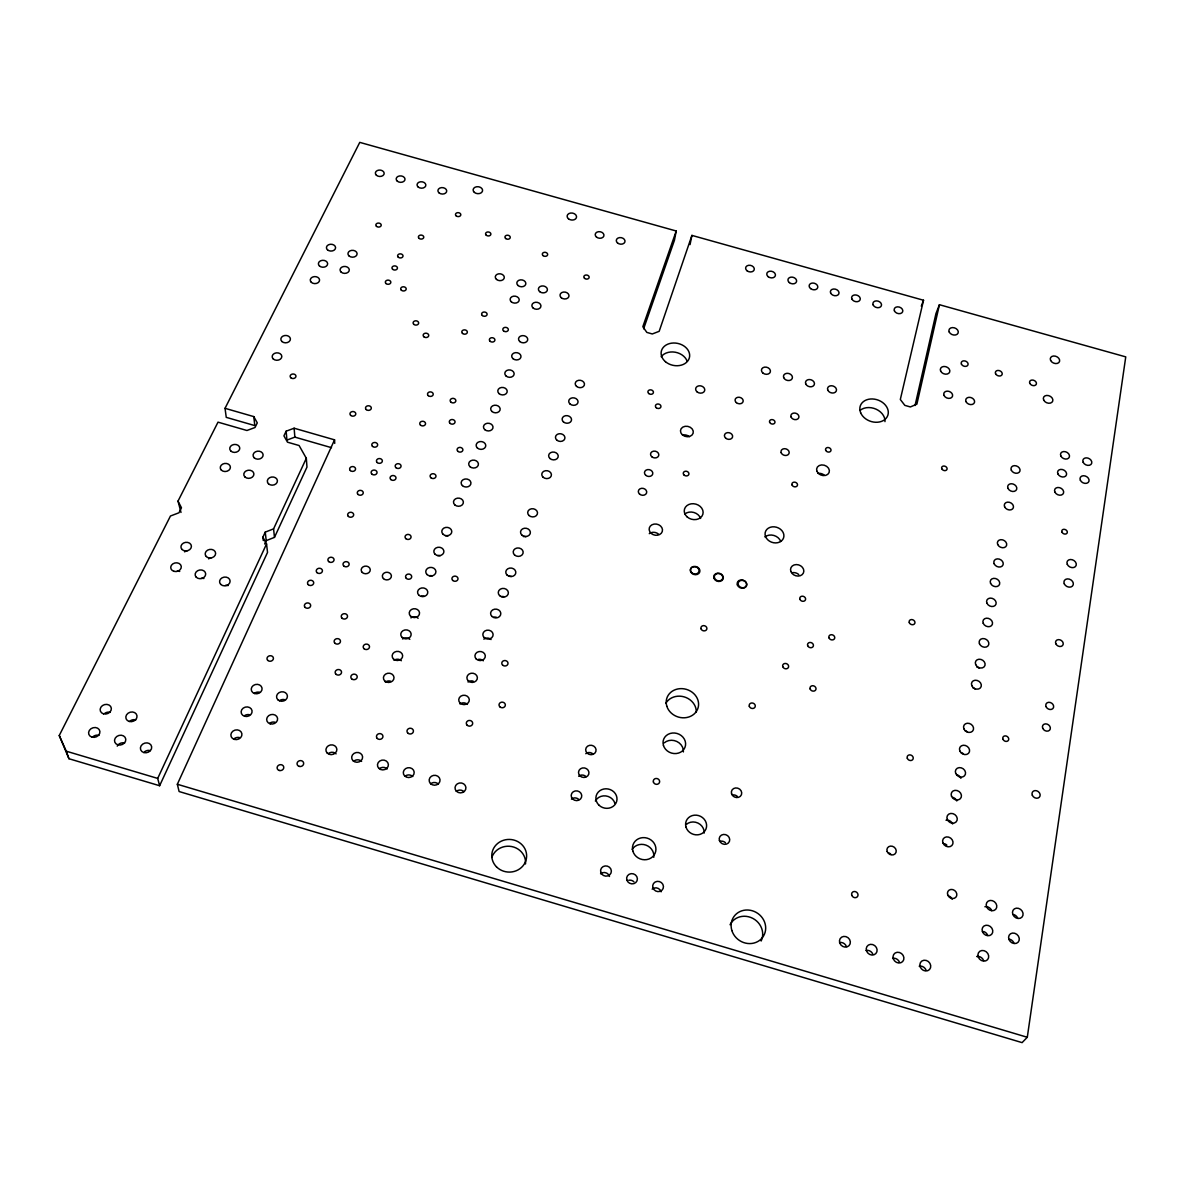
<?xml version="1.0" encoding="UTF-8"?>
<svg xmlns="http://www.w3.org/2000/svg" width="1185" height="1185" viewBox="0 0 1185 1185"><rect width="100%" height="100%" fill="white"/><g stroke="black" fill="none" stroke-linecap="round" stroke-linejoin="round"><path stroke-width="1.5" d="M264.655 543.974L266.21 540.627L274.476 537.368L306.974 467.083L306.322 458.299L299.094 445.53L287.496 442.183L283.926 435.843L286.148 431.192L294.132 428.215L334.555 439.842L177.335 784.263L179.113 791.536L1022.092 1042.622L1027.291 1037.275L1125.75 356.878L939.424 304.708L935.957 313.551L915.042 405.522M225.031 408.321L253.783 416.602L254.805 425.593L226.246 417.357L225.031 408.321L359.766 142.378L676.22 231.001L674.443 240.259L643.618 328.778M690.04 244.628L691.922 235.4L923.53 300.249L900.319 399.493L904.836 405.374L910.361 406.944L916.879 404.174L939.424 304.708M691.922 235.4L659.171 331.326L652.283 333.963L646.832 332.407L642.833 326.704L676.22 231.001M921.293 306.174L923.53 300.249M253.783 416.602L257.278 422.882L255.012 427.504L246.939 430.496L218.01 422.156L178.017 501.107L181.483 507.787L178.979 512.764L170.462 516.008L59.25 735.515L68.952 758.726L159.62 785.729L157.694 778.412L266.551 543.959L262.892 537.16L265.247 532.124L273.572 528.865L306.322 458.299M159.62 785.729L267.529 552.403L266.551 543.959M331.504 447.678L294.858 437.117L286.933 440.094L286.148 431.192M59.25 735.515L66.286 751.201L157.694 778.412M177.335 784.263L1027.291 1037.275M180.994 512.453L178.017 501.107M66.286 751.201L68.952 758.726M262.892 537.16L263.292 540.553M265.247 532.124L266.21 540.627M273.572 528.865L274.476 537.368M294.132 428.215L294.858 437.117M334.555 439.842L334.718 443.383M661.186 356.715A14.309 11.183 11.9 0 1 675.228 352.212A14.309 11.183 11.9 0 1 687.167 361.277M860.206 410.277A14.442 11.243 19.1 0 1 876.189 409.225A14.442 11.243 19.1 0 1 884.973 421.623M730.049 924.73A17.568 16.264 35 0 1 752.816 918.375A17.568 16.264 35 0 1 761.125 941.023M491.819 857.466A17.286 16.235 2.7 0 1 511.683 846.549A17.286 16.235 2.7 0 1 525.518 863.969M665.837 703.312A16.235 14.338 17.2 0 1 684.189 696.884A16.235 14.338 17.2 0 1 696.291 712.2M888.543 852.844A4.814 4.222 34.9 0 1 890.705 854.089M948.518 895.919A4.918 4.266 39 0 1 952.133 899.252M866.072 950.444A5.658 5.066 41.2 0 1 872.945 954.458M839.558 942.579A5.629 5.081 40 0 1 846.416 946.578M919.19 966.205A5.718 5.036 43.2 0 1 926.107 970.234M892.601 958.324A5.688 5.051 42.3 0 1 899.504 962.338M683.182 434.954A6.429 5.17 12.9 0 1 689.344 436.702M649.276 533.65A6.68 5.584 12.6 0 1 658.638 534.213M792.321 572.681A6.725 5.599 19.7 0 1 798.764 574.547M818.08 473.408A6.473 5.184 18.5 0 1 824.286 475.185M269.721 723.25A5.466 4.77 -11.4 0 1 275.098 722.272M279.497 700.676A5.407 4.696 -10 0 1 284.815 699.728M254.39 693.284A5.421 4.681 -10.9 0 1 259.722 692.336M244.421 715.77A5.481 4.755 -12.3 0 1 249.798 714.792M234.274 738.64A5.54 4.814 -13.8 0 1 239.711 737.633M1009.798 939.275A5.673 4.858 42.4 0 1 1013.96 943.112M1013.634 914.524A5.614 4.784 41.1 0 1 1017.767 918.301M984.898 906.732A5.584 4.799 40.3 0 1 991.712 910.628M983.55 931.514A5.644 4.873 41.7 0 1 987.683 935.35M976.662 956.502A5.703 4.947 43.1 0 1 983.594 960.487M460.017 704.008A5.244 4.681 1.1 0 1 467.408 704.394M468.075 682.042A5.199 4.607 2.1 0 1 473.171 681.123M208.619 558.861A5.214 4.296 -8.4 0 1 211.093 557.883M184.593 551.855A5.229 4.266 -9 0 1 187.082 550.877M177.009 571.303A5.273 4.34 -9.9 0 1 179.705 571.451M201.198 578.369A5.258 4.355 -9.3 0 1 203.894 578.517M225.402 585.434A5.258 4.37 -8.6 0 1 228.098 585.597M130.232 720.88A5.629 4.755 -16.8 0 1 135.742 719.902M104.769 713.34A5.644 4.74 -17.3 0 1 110.309 712.363M93.378 736.389A5.703 4.799 -18.6 0 1 98.962 735.381M117.226 746.15A5.688 4.829 -18.2 0 1 124.618 743.01M144.718 751.645A5.673 4.858 -17.8 0 1 150.273 750.623M523.414 536.598A4.918 4.133 6.2 0 1 525.962 536.761M508.869 576.28A4.992 4.266 5.3 0 1 511.446 576.428M501.433 596.573A5.036 4.325 4.8 0 1 504.025 596.722M493.878 617.178A5.081 4.399 4.2 0 1 496.485 617.326M483.85 639.145A5.125 4.459 3.6 0 1 491.064 639.544M478.399 659.378A5.17 4.533 2.9 0 1 483.302 660.815M456.373 791.328A5.407 4.947 -1.1 0 1 463.987 791.684M430.718 783.744A5.421 4.933 -3.2 0 1 438.346 784.1M405.092 776.175A5.421 4.918 -5.1 0 1 412.735 776.53M379.511 768.606A5.436 4.903 -6.8 0 1 387.154 768.961M353.959 761.037A5.451 4.873 -8.3 0 1 361.603 761.407M328.438 753.497A5.451 4.858 -9.6 0 1 336.081 753.867M684.856 513.949A9.465 7.836 14.1 0 1 700.602 518.467M764.947 536.953A9.51 7.851 17.9 0 1 780.752 541.486M600.543 873.819A5.377 5.066 16.6 0 1 609.475 876.47M628.746 880.262A5.392 5.066 20.4 0 1 633.901 881.788M652.165 889.15A5.407 5.066 24 0 1 661.126 891.801M595.374 801.001A10.517 9.658 13.9 0 1 605.816 795.92A10.517 9.658 13.9 0 1 614.941 803.46M686.263 824.493A10.576 9.673 23.2 0 1 698.009 823.086A10.576 9.673 23.2 0 1 704.171 833.085M585.775 753.704A5.184 4.696 11.4 0 1 593.078 754.06M571.422 799.134A5.258 4.844 10.8 0 1 578.828 799.475M578.65 776.249A5.229 4.77 11.1 0 1 586.012 776.59M732.434 795.002A5.229 4.696 24.3 0 1 737.425 796.483M720.391 841.246A5.318 4.858 26.3 0 1 725.472 842.742M664.207 742.876A11.317 10.147 17.9 0 1 676.828 741.469A11.317 10.147 17.9 0 1 683.375 751.942M632.153 849.393A11.746 10.902 19.9 0 1 645.958 845.112A11.746 10.902 19.9 0 1 653.779 857.273M965.079 730.656A5.184 4.355 31 0 1 967.419 731.945M961.065 752.549A5.244 4.414 31.9 0 1 963.435 753.867M957.006 774.797A5.288 4.473 32.8 0 1 960.917 778.308M952.873 797.401A5.332 4.547 33.7 0 1 956.799 800.956M946.015 820.242A5.377 4.607 34.8 0 1 952.636 823.975M944.401 843.705A5.436 4.681 35.9 0 1 946.83 845.083M402.5 638.937A5.184 4.488 -1.4 0 1 409.803 639.337M410.884 617.859A5.14 4.429 -0.5 0 1 418.127 618.259M421.49 596.114A5.095 4.355 0.3 0 1 424.126 596.262M429.592 575.703A5.051 4.296 1 0 1 432.199 575.851M437.576 555.602A5.007 4.236 1.7 0 1 440.153 555.765M445.427 535.813A4.962 4.162 2.3 0 1 447.989 535.961M976.721 666.948A5.066 4.162 28.9 0 1 979.032 668.192M385.347 682.101A5.273 4.622 -3.5 0 1 390.517 681.168M393.998 660.341A5.229 4.562 -2.4 0 1 401.345 660.741M972.9 687.848A5.11 4.222 29.5 0 1 975.225 689.122M665.452 361.692A14.398 11.213 11.9 0 0 689.24 358.24A14.398 11.213 11.9 0 0 671.465 343.176A14.398 11.213 11.9 0 0 665.452 361.692M860.636 412.721A14.546 11.272 19 0 0 884.869 419.505A14.546 11.272 19 0 0 876.678 399.626A14.546 11.272 19 0 0 860.636 412.721M731.886 930.566A17.716 16.353 34.5 0 0 761.081 939.098A17.716 16.353 34.5 0 0 752.223 910.732A17.716 16.353 34.5 0 0 731.886 930.566M496.485 866.842A17.419 16.323 3 0 0 525.873 860.621A17.419 16.323 3 0 0 505.269 839.824A17.419 16.323 3 0 0 496.485 866.842M666.829 706.245A16.353 14.413 17.2 0 0 694.04 714.081A16.353 14.413 17.2 0 0 686.308 689.344A16.353 14.413 17.2 0 0 666.829 706.245M584.56 278.356A2.681 2.044 8.6 0 0 589.063 277.779A2.681 2.044 8.6 0 0 585.834 275.024A2.681 2.044 8.6 0 0 584.56 278.356M909.295 622.658A3.007 2.474 25.3 0 0 914.272 624.095A3.007 2.474 25.3 0 0 912.554 619.696A3.007 2.474 25.3 0 0 909.295 622.658M851.763 895.267A3.348 2.977 36.3 0 0 857.244 896.882A3.348 2.977 36.3 0 0 855.437 891.624A3.348 2.977 36.3 0 0 851.763 895.267M385.999 283.541A2.77 2.103 2.4 0 0 390.694 282.948A2.77 2.103 2.4 0 0 387.569 280.134A2.77 2.103 2.4 0 0 385.999 283.541M482.325 315.506A2.755 2.133 5.3 0 0 486.991 314.884A2.755 2.133 5.3 0 0 483.776 312.04A2.755 2.133 5.3 0 0 482.325 315.506M377.23 738.433A3.259 2.903 -5.6 0 0 382.77 737.396A3.259 2.903 -5.6 0 0 379.096 733.648A3.259 2.903 -5.6 0 0 377.23 738.433M457.825 451.292A2.918 2.37 3.7 0 0 462.757 450.552A2.918 2.37 3.7 0 0 459.38 447.426A2.918 2.37 3.7 0 0 457.825 451.292M343.709 565.912A3.081 2.592 -2.9 0 0 348.982 565.052A3.081 2.592 -2.9 0 0 345.531 561.675A3.081 2.592 -2.9 0 0 343.709 565.912M406.322 578.384A3.066 2.607 -0.1 0 0 411.536 577.51A3.066 2.607 -0.1 0 0 408.04 574.103A3.066 2.607 -0.1 0 0 406.322 578.384M372.49 446.375A2.948 2.37 0.3 0 0 377.497 445.619A2.948 2.37 0.3 0 0 374.193 442.494A2.948 2.37 0.3 0 0 372.49 446.375M398.249 257.189A2.726 2.059 2.9 0 0 402.885 256.627A2.726 2.059 2.9 0 0 399.789 253.871A2.726 2.059 2.9 0 0 398.249 257.189M769.613 422.245A2.8 2.207 15.9 0 0 774.264 423.563A2.8 2.207 15.9 0 0 772.842 419.712A2.8 2.207 15.9 0 0 769.613 422.245M401.374 290.221A2.77 2.103 2.8 0 0 406.07 289.614A2.77 2.103 2.8 0 0 402.93 286.8A2.77 2.103 2.8 0 0 401.374 290.221M656.223 407.699A2.8 2.237 11.6 0 0 660.875 407.003A2.8 2.237 11.6 0 0 657.438 404.026A2.8 2.237 11.6 0 0 656.223 407.699M782.767 666.681A3.066 2.622 21.7 0 0 787.847 668.162A3.066 2.622 21.7 0 0 786.277 663.585A3.066 2.622 21.7 0 0 782.767 666.681M799.89 599.255A2.992 2.503 20.5 0 0 804.852 600.691A2.992 2.503 20.5 0 0 803.297 596.322A2.992 2.503 20.5 0 0 799.89 599.255M392.62 269.276A2.74 2.074 2.7 0 0 397.301 268.699A2.74 2.074 2.7 0 0 394.19 265.914A2.74 2.074 2.7 0 0 392.62 269.276M701.016 628.776A3.037 2.607 16.6 0 0 706.067 630.242A3.037 2.607 16.6 0 0 704.616 625.754A3.037 2.607 16.6 0 0 701.016 628.776M648.713 393.509A2.785 2.207 11.3 0 0 653.35 392.827A2.785 2.207 11.3 0 0 649.943 389.865A2.785 2.207 11.3 0 0 648.713 393.509M810.14 688.989A3.096 2.651 23.7 0 0 815.265 690.47A3.096 2.651 23.7 0 0 813.636 685.848A3.096 2.651 23.7 0 0 810.14 688.989M907.31 758.296A3.17 2.711 30.4 0 0 912.539 759.807A3.17 2.711 30.4 0 0 910.732 755.008A3.17 2.711 30.4 0 0 907.31 758.296M486.25 235.222A2.681 2 5.7 0 0 490.768 234.674A2.681 2 5.7 0 0 487.657 231.979A2.681 2 5.7 0 0 486.25 235.222M490.086 341.265A2.785 2.177 5.4 0 0 494.797 340.613A2.785 2.177 5.4 0 0 491.538 337.725A2.785 2.177 5.4 0 0 490.086 341.265M505.639 238.496A2.666 2 6.2 0 0 510.142 237.933A2.666 2 6.2 0 0 507.002 235.237A2.666 2 6.2 0 0 505.639 238.496M503.551 330.896A2.77 2.148 5.9 0 0 508.217 330.26A2.77 2.148 5.9 0 0 504.973 327.386A2.77 2.148 5.9 0 0 503.551 330.896M420.482 425.104A2.903 2.326 2.4 0 0 425.4 424.378A2.903 2.326 2.4 0 0 422.082 421.297A2.903 2.326 2.4 0 0 420.482 425.104M290.799 377.734A2.903 2.266 -1.7 0 0 295.776 377.037A2.903 2.266 -1.7 0 0 292.591 374.03A2.903 2.266 -1.7 0 0 290.799 377.734M456.166 215.863A2.666 1.97 4.9 0 0 460.684 215.329A2.666 1.97 4.9 0 0 457.603 212.663A2.666 1.97 4.9 0 0 456.166 215.863M462.491 333.415A2.785 2.163 4.5 0 0 467.216 332.778A2.785 2.163 4.5 0 0 463.987 329.889A2.785 2.163 4.5 0 0 462.491 333.415M749.305 706.304A3.111 2.711 21.4 0 0 754.475 707.8A3.111 2.711 21.4 0 0 752.919 703.105A3.111 2.711 21.4 0 0 749.305 706.304M1002.94 739.218A3.155 2.622 32.2 0 0 1008.109 740.714A3.155 2.622 32.2 0 0 1006.183 736.003A3.155 2.622 32.2 0 0 1002.94 739.218M684.115 475.111A2.874 2.34 13.3 0 0 688.855 474.37A2.874 2.34 13.3 0 0 685.315 471.245A2.874 2.34 13.3 0 0 684.115 475.111M351.575 678.768A3.214 2.8 -5.3 0 0 357.04 677.79A3.214 2.8 -5.3 0 0 353.456 674.176A3.214 2.8 -5.3 0 0 351.575 678.768M334.866 643.174A3.17 2.726 -5.2 0 0 340.288 642.226A3.17 2.726 -5.2 0 0 336.747 638.671A3.17 2.726 -5.2 0 0 334.866 643.174M450.019 423.341A2.888 2.326 3.5 0 0 454.921 422.63A2.888 2.326 3.5 0 0 451.589 419.549A2.888 2.326 3.5 0 0 450.019 423.341M467.127 725.205A3.2 2.859 1.3 0 0 472.534 724.198A3.2 2.859 1.3 0 0 468.816 720.495A3.2 2.859 1.3 0 0 467.127 725.205M499.863 706.823A3.17 2.814 4.1 0 0 505.21 705.83A3.17 2.814 4.1 0 0 501.492 702.187A3.17 2.814 4.1 0 0 499.863 706.823M653.394 782.026A3.2 2.903 17.8 0 0 658.727 783.581A3.2 2.903 17.8 0 0 657.275 778.604A3.2 2.903 17.8 0 0 653.394 782.026M423.845 336.747A2.8 2.177 3.2 0 0 428.6 336.11A2.8 2.177 3.2 0 0 425.385 333.207A2.8 2.177 3.2 0 0 423.845 336.747M419.06 238.363A2.711 2.014 3.7 0 0 423.637 237.8A2.711 2.014 3.7 0 0 420.557 235.089A2.711 2.014 3.7 0 0 419.06 238.363M376.474 226.35A2.711 2.014 2.5 0 0 381.081 225.802A2.711 2.014 2.5 0 0 378.03 223.091A2.711 2.014 2.5 0 0 376.474 226.35M413.787 324.334A2.8 2.163 2.9 0 0 418.527 323.698A2.8 2.163 2.9 0 0 415.342 320.824A2.8 2.163 2.9 0 0 413.787 324.334M1061.967 532.139A2.903 2.252 26.8 0 0 1066.752 533.502A2.903 2.252 26.8 0 0 1064.9 529.428A2.903 2.252 26.8 0 0 1061.967 532.139M341.976 618.14A3.14 2.681 -4.1 0 0 347.338 617.237A3.14 2.681 -4.1 0 0 343.828 613.726A3.14 2.681 -4.1 0 0 341.976 618.14M407.773 733.041A3.229 2.888 -3.3 0 0 413.269 732.004A3.229 2.888 -3.3 0 0 409.58 728.286A3.229 2.888 -3.3 0 0 407.773 733.041M371.823 474.059A2.977 2.429 -0.1 0 0 376.874 473.289A2.977 2.429 -0.1 0 0 373.527 470.089A2.977 2.429 -0.1 0 0 371.823 474.059M316.943 572.577A3.111 2.607 -4.3 0 0 322.246 571.703A3.111 2.607 -4.3 0 0 318.809 568.296A3.111 2.607 -4.3 0 0 316.943 572.577M502.603 665.081A3.125 2.74 4.6 0 0 507.876 664.133A3.125 2.74 4.6 0 0 504.217 660.578A3.125 2.74 4.6 0 0 502.603 665.081M430.836 477.703A2.948 2.414 2.3 0 0 435.843 476.933A2.948 2.414 2.3 0 0 432.466 473.748A2.948 2.414 2.3 0 0 430.836 477.703M395.879 467.631A2.962 2.414 0.9 0 0 400.915 466.875A2.962 2.414 0.9 0 0 397.553 463.705A2.962 2.414 0.9 0 0 395.879 467.631M348.346 516.393A3.037 2.503 -1.8 0 0 353.515 515.579A3.037 2.503 -1.8 0 0 350.138 512.305A3.037 2.503 -1.8 0 0 348.346 516.393M452.7 580.413A3.051 2.592 2.3 0 0 457.869 579.539A3.051 2.592 2.3 0 0 454.344 576.162A3.051 2.592 2.3 0 0 452.7 580.413M350.316 470.549A2.977 2.429 -0.9 0 0 355.396 469.778A2.977 2.429 -0.9 0 0 352.078 466.594A2.977 2.429 -0.9 0 0 350.316 470.549M357.974 494.397A3.007 2.459 -1 0 0 363.084 493.612A3.007 2.459 -1 0 0 359.722 490.383A3.007 2.459 -1 0 0 357.974 494.397M335.888 674.161A3.214 2.785 -6 0 0 341.354 673.198A3.214 2.785 -6 0 0 337.784 669.569A3.214 2.785 -6 0 0 335.888 674.161M305.093 607.372A3.155 2.666 -5.6 0 0 310.47 606.453A3.155 2.666 -5.6 0 0 307.004 602.972A3.155 2.666 -5.6 0 0 305.093 607.372M299.183 766.399A3.333 2.962 -11.7 0 0 303.641 762.947A3.333 2.962 -11.7 0 0 298.25 761.362A3.333 2.962 -11.7 0 0 299.183 766.399M308.204 584.62A3.125 2.637 -4.9 0 0 313.536 583.731A3.125 2.637 -4.9 0 0 310.1 580.309A3.125 2.637 -4.9 0 0 308.204 584.62M267.691 660.341A3.244 2.77 -9 0 0 273.217 659.378A3.244 2.77 -9 0 0 269.721 655.764A3.244 2.77 -9 0 0 267.691 660.341M279.245 770.472A3.362 2.962 -13 0 0 283.748 767.006A3.362 2.962 -13 0 0 278.356 765.406A3.362 2.962 -13 0 0 279.245 770.472M825.649 450.211A2.814 2.237 18.3 0 0 830.344 451.544A2.814 2.237 18.3 0 0 828.833 447.634A2.814 2.237 18.3 0 0 825.649 450.211M428.229 395.627A2.874 2.281 2.9 0 0 433.088 394.931A2.874 2.281 2.9 0 0 429.814 391.909A2.874 2.281 2.9 0 0 428.229 395.627M828.982 637.841A3.037 2.548 22.8 0 0 834.018 639.293A3.037 2.548 22.8 0 0 832.388 634.834A3.037 2.548 22.8 0 0 828.982 637.841M792.024 484.932A2.859 2.311 17.7 0 0 796.794 486.294A2.859 2.311 17.7 0 0 795.298 482.265A2.859 2.311 17.7 0 0 792.024 484.932M450.878 402.1A2.859 2.281 3.7 0 0 455.721 401.404A2.859 2.281 3.7 0 0 452.418 398.382A2.859 2.281 3.7 0 0 450.878 402.1M807.652 645.618A3.037 2.577 22.2 0 0 812.688 647.069A3.037 2.577 22.2 0 0 811.088 642.581A3.037 2.577 22.2 0 0 807.652 645.618M363.943 648.639A3.17 2.74 -3.8 0 0 369.335 647.691A3.17 2.74 -3.8 0 0 365.78 644.136A3.17 2.74 -3.8 0 0 363.943 648.639M405.774 538.597A3.022 2.533 0.5 0 0 410.914 537.768A3.022 2.533 0.5 0 0 407.477 534.45A3.022 2.533 0.5 0 0 405.774 538.597M390.798 479.525A2.977 2.429 0.6 0 0 395.849 478.755A2.977 2.429 0.6 0 0 392.487 475.555A2.977 2.429 0.6 0 0 390.798 479.525M328.601 561.527A3.096 2.592 -3.5 0 0 333.874 560.668A3.096 2.592 -3.5 0 0 330.452 557.276A3.096 2.592 -3.5 0 0 328.601 561.527M350.642 415.357A2.918 2.326 -0.2 0 0 355.633 414.632A2.918 2.326 -0.2 0 0 352.36 411.565A2.918 2.326 -0.2 0 0 350.642 415.357M377.156 462.505A2.962 2.4 0.2 0 0 382.192 461.75A2.962 2.4 0.2 0 0 378.859 458.58A2.962 2.4 0.2 0 0 377.156 462.505M366.209 409.566A2.903 2.311 0.5 0 0 371.157 408.855A2.903 2.311 0.5 0 0 367.898 405.788A2.903 2.311 0.5 0 0 366.209 409.566M941.779 468.756A2.829 2.207 22.2 0 0 946.474 470.089A2.829 2.207 22.2 0 0 944.815 466.164A2.829 2.207 22.2 0 0 941.779 468.756M543.056 255.605A2.681 2.014 7.3 0 0 547.559 255.042A2.681 2.014 7.3 0 0 544.374 252.316A2.681 2.014 7.3 0 0 543.056 255.605M887.165 851.497A4.858 4.251 34.7 0 0 895.119 853.822A4.858 4.251 34.7 0 0 892.409 846.283A4.858 4.251 34.7 0 0 887.165 851.497M947.733 894.971A4.962 4.296 38.7 0 0 955.777 897.341A4.962 4.296 38.7 0 0 952.903 889.624A4.962 4.296 38.7 0 0 947.733 894.971M418.142 186.993A4.414 3.229 4 0 0 425.622 186.134A4.414 3.229 4 0 0 420.586 181.779A4.414 3.229 4 0 0 418.142 186.993M439.028 192.859A4.414 3.229 4.5 0 0 446.493 192A4.414 3.229 4.5 0 0 441.427 187.63A4.414 3.229 4.5 0 0 439.028 192.859M376.415 175.276A4.414 3.214 2.9 0 0 383.925 174.432A4.414 3.214 2.9 0 0 378.948 170.092A4.414 3.214 2.9 0 0 376.415 175.276M397.271 181.142A4.414 3.214 3.4 0 0 404.766 180.283A4.414 3.214 3.4 0 0 399.745 175.928A4.414 3.214 3.4 0 0 397.271 181.142M866.516 950.874A5.703 5.095 40.8 0 0 875.804 953.614A5.703 5.095 40.8 0 0 872.693 944.563A5.703 5.095 40.8 0 0 866.516 950.874M839.735 942.934A5.673 5.11 39.6 0 0 849.008 945.674A5.673 5.11 39.6 0 0 845.971 936.639A5.673 5.11 39.6 0 0 839.735 942.934M920.197 966.812A5.762 5.066 42.8 0 0 929.499 969.552A5.762 5.066 42.8 0 0 926.24 960.442A5.762 5.066 42.8 0 0 920.197 966.812M893.342 958.843A5.732 5.081 41.9 0 0 902.629 961.583A5.732 5.081 41.9 0 0 899.445 952.488A5.732 5.081 41.9 0 0 893.342 958.843M596.47 237.059A4.399 3.274 9 0 0 603.802 236.141A4.399 3.274 9 0 0 598.499 231.697A4.399 3.274 9 0 0 596.47 237.059M617.548 242.984A4.399 3.288 9.6 0 0 624.865 242.066A4.399 3.288 9.6 0 0 619.533 237.607A4.399 3.288 9.6 0 0 617.548 242.984M736.374 402.648A4.103 3.229 14.5 0 0 743.084 401.641A4.103 3.229 14.5 0 0 737.974 397.271A4.103 3.229 14.5 0 0 736.374 402.648M791.047 416.942A4.118 3.244 16.6 0 0 797.905 418.883A4.118 3.244 16.6 0 0 795.757 413.224A4.118 3.244 16.6 0 0 791.047 416.942M725.694 438.183A4.162 3.333 14.5 0 0 732.523 437.132A4.162 3.333 14.5 0 0 727.338 432.658A4.162 3.333 14.5 0 0 725.694 438.183M781.167 452.714A4.177 3.333 16.8 0 0 788.114 454.699A4.177 3.333 16.8 0 0 785.966 448.878A4.177 3.333 16.8 0 0 781.167 452.714M682.442 434.895A6.473 5.184 12.9 0 0 693.121 433.251A6.473 5.184 12.9 0 0 685.137 426.304A6.473 5.184 12.9 0 0 682.442 434.895M651.143 533.368A6.725 5.599 12.6 0 0 662.282 531.502A6.725 5.599 12.6 0 0 654.046 524.096A6.725 5.599 12.6 0 0 651.143 533.368M790.854 571.437A6.784 5.629 19.6 0 0 802.126 574.666A6.784 5.629 19.6 0 0 798.586 564.875A6.784 5.629 19.6 0 0 790.854 571.437M816.924 471.26A6.518 5.199 18.5 0 0 827.782 474.326A6.518 5.199 18.5 0 0 824.286 465.216A6.518 5.199 18.5 0 0 816.924 471.26M651.78 456.743A4.162 3.377 11.9 0 0 658.682 455.662A4.162 3.377 11.9 0 0 653.587 451.159A4.162 3.377 11.9 0 0 651.78 456.743M645.707 475.274A4.192 3.422 11.7 0 0 652.668 474.163A4.192 3.422 11.7 0 0 647.543 469.615A4.192 3.422 11.7 0 0 645.707 475.274M639.559 494.086A4.236 3.481 11.6 0 0 646.58 492.945A4.236 3.481 11.6 0 0 641.411 488.339A4.236 3.481 11.6 0 0 639.559 494.086M533.117 308.011A4.547 3.496 7 0 0 540.76 306.989A4.547 3.496 7 0 0 535.368 302.293A4.547 3.496 7 0 0 533.117 308.011M511.357 301.864A4.562 3.496 6.3 0 0 519.03 300.842A4.562 3.496 6.3 0 0 513.668 296.161A4.562 3.496 6.3 0 0 511.357 301.864M270.165 723.828A5.51 4.799 -11.2 0 0 277.557 718.258A5.51 4.799 -11.2 0 0 268.699 715.651A5.51 4.799 -11.2 0 0 270.165 723.828M277.764 699.683A5.451 4.725 -9.8 0 0 287.066 698.009A5.451 4.725 -9.8 0 0 281.141 691.862A5.451 4.725 -9.8 0 0 277.764 699.683M254.671 693.551A5.466 4.71 -10.7 0 0 262.033 688.085A5.466 4.71 -10.7 0 0 253.264 685.523A5.466 4.71 -10.7 0 0 254.671 693.551M244.599 716.273A5.525 4.77 -12 0 0 252.049 710.719A5.525 4.77 -12 0 0 243.206 708.126A5.525 4.77 -12 0 0 244.599 716.273M234.349 739.381A5.584 4.844 -13.5 0 0 241.888 733.722A5.584 4.844 -13.5 0 0 232.971 731.101A5.584 4.844 -13.5 0 0 234.349 739.381M1008.968 939.483A5.718 4.888 42.1 0 0 1018.152 942.179A5.718 4.888 42.1 0 0 1014.715 933.262A5.718 4.888 42.1 0 0 1008.968 939.483M1012.849 914.465A5.658 4.814 40.8 0 0 1021.959 917.146A5.658 4.814 40.8 0 0 1018.537 908.362A5.658 4.814 40.8 0 0 1012.849 914.465M986.557 906.718A5.629 4.829 40 0 0 995.652 909.384A5.629 4.829 40 0 0 992.304 900.644A5.629 4.829 40 0 0 986.557 906.718M982.439 931.647A5.688 4.903 41.4 0 0 991.623 934.343A5.688 4.903 41.4 0 0 988.246 925.455A5.688 4.903 41.4 0 0 982.439 931.647M978.262 956.991A5.747 4.977 42.8 0 0 987.52 959.717A5.747 4.977 42.8 0 0 984.128 950.696A5.747 4.977 42.8 0 0 978.262 956.991M460.106 703.06A5.288 4.696 1.3 0 0 469.067 701.387A5.288 4.696 1.3 0 0 462.92 695.328A5.288 4.696 1.3 0 0 460.106 703.06M468.253 680.871A5.244 4.622 2.2 0 0 477.14 679.257A5.244 4.622 2.2 0 0 471.023 673.273A5.244 4.622 2.2 0 0 468.253 680.871M341.147 272.12A4.622 3.481 1.2 0 0 349.027 271.128A4.622 3.481 1.2 0 0 343.872 266.477A4.622 3.481 1.2 0 0 341.147 272.12M349.027 255.93A4.577 3.436 1.5 0 0 356.833 254.968A4.577 3.436 1.5 0 0 351.723 250.361A4.577 3.436 1.5 0 0 349.027 255.93M327.49 249.828A4.592 3.422 1 0 0 335.311 248.88A4.592 3.422 1 0 0 330.23 244.288A4.592 3.422 1 0 0 327.49 249.828M319.461 265.973A4.622 3.466 0.6 0 0 327.356 264.996A4.622 3.466 0.6 0 0 322.246 260.344A4.622 3.466 0.6 0 0 319.461 265.973M311.329 282.341A4.651 3.511 0.2 0 0 319.283 281.334A4.651 3.511 0.2 0 0 314.144 276.638A4.651 3.511 0.2 0 0 311.329 282.341M1080.379 480.281A4.725 3.585 25.9 0 0 1088.186 482.473A4.725 3.585 25.9 0 0 1085.104 475.955A4.725 3.585 25.9 0 0 1080.379 480.281M1083.179 462.313A4.696 3.54 25.5 0 0 1090.926 464.49A4.696 3.54 25.5 0 0 1087.86 458.062A4.696 3.54 25.5 0 0 1083.179 462.313M1060.842 455.988A4.681 3.54 24.9 0 0 1068.574 458.18A4.681 3.54 24.9 0 0 1065.567 451.752A4.681 3.54 24.9 0 0 1060.842 455.988M1057.894 473.896A4.71 3.599 25.3 0 0 1065.67 476.103A4.71 3.599 25.3 0 0 1062.649 469.586A4.71 3.599 25.3 0 0 1057.894 473.896M1054.887 492.056A4.755 3.644 25.6 0 0 1062.738 494.278A4.755 3.644 25.6 0 0 1059.701 487.687A4.755 3.644 25.6 0 0 1054.887 492.056M697.032 391.85A4.622 3.644 13 0 0 704.645 390.724A4.622 3.644 13 0 0 698.928 385.821A4.622 3.644 13 0 0 697.032 391.85M254.182 457.78A5.021 4.014 -4.2 0 0 262.774 456.506A5.021 4.014 -4.2 0 0 257.338 451.204A5.021 4.014 -4.2 0 0 254.182 457.78M230.808 451.026A5.036 3.999 -4.9 0 0 239.414 449.767A5.036 3.999 -4.9 0 0 234.037 444.479A5.036 3.999 -4.9 0 0 230.808 451.026M221.343 470.119A5.081 4.059 -5.6 0 0 230.038 468.816A5.081 4.059 -5.6 0 0 224.617 463.468A5.081 4.059 -5.6 0 0 221.343 470.119M244.88 476.918A5.066 4.073 -4.9 0 0 253.56 475.615A5.066 4.073 -4.9 0 0 248.109 470.252A5.066 4.073 -4.9 0 0 244.88 476.918M268.432 483.732A5.051 4.088 -4.2 0 0 277.083 482.428A5.051 4.088 -4.2 0 0 271.587 477.037A5.051 4.088 -4.2 0 0 268.432 483.732M206.279 556.52A5.258 4.31 -8.2 0 0 215.255 555.084A5.258 4.31 -8.2 0 0 209.686 549.425A5.258 4.31 -8.2 0 0 206.279 556.52M182.016 549.455A5.258 4.296 -8.8 0 0 191.022 548.018A5.258 4.296 -8.8 0 0 185.497 542.375A5.258 4.296 -8.8 0 0 182.016 549.455M173.958 571.333A5.318 4.355 -9.8 0 0 181.261 566.341A5.318 4.355 -9.8 0 0 172.803 563.882A5.318 4.355 -9.8 0 0 173.958 571.333M196.236 577.213A5.303 4.37 -9.1 0 0 205.301 575.732A5.303 4.37 -9.1 0 0 199.717 570A5.303 4.37 -9.1 0 0 196.236 577.213M220.691 584.353A5.288 4.385 -8.4 0 0 229.727 582.872A5.288 4.385 -8.4 0 0 224.098 577.125A5.288 4.385 -8.4 0 0 220.691 584.353M129.195 721.458A5.673 4.784 -16.6 0 0 137.001 715.829A5.673 4.784 -16.6 0 0 128.084 713.207A5.673 4.784 -16.6 0 0 129.195 721.458M103.48 713.829A5.688 4.77 -17 0 0 111.331 708.23A5.688 4.77 -17 0 0 102.428 705.608A5.688 4.77 -17 0 0 103.48 713.829M91.941 737.129A5.747 4.829 -18.3 0 0 99.895 731.426A5.747 4.829 -18.3 0 0 90.919 728.775A5.747 4.829 -18.3 0 0 91.941 737.129M117.878 744.832A5.732 4.858 -17.9 0 0 125.773 739.114A5.732 4.858 -17.9 0 0 116.797 736.463A5.732 4.858 -17.9 0 0 117.878 744.832M143.829 752.549A5.718 4.873 -17.5 0 0 151.665 746.802A5.718 4.873 -17.5 0 0 142.674 744.136A5.718 4.873 -17.5 0 0 143.829 752.549M747.009 270.743A4.399 3.288 13.6 0 0 754.193 269.795A4.399 3.288 13.6 0 0 748.683 265.292A4.399 3.288 13.6 0 0 747.009 270.743M768.176 276.683A4.399 3.288 14.2 0 0 775.346 275.72A4.399 3.288 14.2 0 0 769.806 271.217A4.399 3.288 14.2 0 0 768.176 276.683M789.373 282.623A4.399 3.288 14.9 0 0 796.527 281.66A4.399 3.288 14.9 0 0 790.958 277.142A4.399 3.288 14.9 0 0 789.373 282.623M810.584 288.577A4.399 3.288 15.6 0 0 817.724 287.614A4.399 3.288 15.6 0 0 812.125 283.082A4.399 3.288 15.6 0 0 810.584 288.577M830.596 292.932A4.414 3.288 16.2 0 0 837.943 294.991A4.414 3.288 16.2 0 0 835.558 289.199A4.414 3.288 16.2 0 0 830.596 292.932M851.837 298.901A4.414 3.288 16.9 0 0 859.199 300.96A4.414 3.288 16.9 0 0 856.77 295.139A4.414 3.288 16.9 0 0 851.837 298.901M873.108 304.856A4.414 3.303 17.5 0 0 880.485 306.93A4.414 3.303 17.5 0 0 878.011 301.094A4.414 3.303 17.5 0 0 873.108 304.856M894.408 310.84A4.429 3.303 18.1 0 0 901.785 312.899A4.429 3.303 18.1 0 0 899.267 307.048A4.429 3.303 18.1 0 0 894.408 310.84M576.502 386.354A4.666 3.703 8.6 0 0 584.309 385.229A4.666 3.703 8.6 0 0 578.71 380.296A4.666 3.703 8.6 0 0 576.502 386.354M570.015 403.996A4.696 3.748 8.4 0 0 577.88 402.841A4.696 3.748 8.4 0 0 572.251 397.849A4.696 3.748 8.4 0 0 570.015 403.996M563.423 421.904A4.74 3.807 8.1 0 0 571.363 420.719A4.74 3.807 8.1 0 0 565.704 415.668A4.74 3.807 8.1 0 0 563.423 421.904M556.757 440.079A4.77 3.866 7.9 0 0 564.756 438.865A4.77 3.866 7.9 0 0 559.053 433.754A4.77 3.866 7.9 0 0 556.757 440.079M549.973 458.521A4.814 3.91 7.6 0 0 558.046 457.277A4.814 3.91 7.6 0 0 552.314 452.092A4.814 3.91 7.6 0 0 549.973 458.521M543.1 477.229A4.844 3.97 7.3 0 0 551.232 475.955A4.844 3.97 7.3 0 0 545.47 470.712A4.844 3.97 7.3 0 0 543.1 477.229M529.028 515.505A4.918 4.088 6.6 0 0 537.309 514.172A4.918 4.088 6.6 0 0 531.487 508.78A4.918 4.088 6.6 0 0 529.028 515.505M521.844 535.072A4.962 4.162 6.3 0 0 530.184 533.709A4.962 4.162 6.3 0 0 524.333 528.258A4.962 4.162 6.3 0 0 521.844 535.072M514.542 554.95A4.992 4.222 5.8 0 0 522.955 553.543A4.992 4.222 5.8 0 0 517.06 548.018A4.992 4.222 5.8 0 0 514.542 554.95M507.121 575.125A5.036 4.281 5.4 0 0 515.608 573.688A5.036 4.281 5.4 0 0 509.683 568.089A5.036 4.281 5.4 0 0 507.121 575.125M499.596 595.611A5.081 4.355 4.9 0 0 508.158 594.144A5.081 4.355 4.9 0 0 502.188 588.471A5.081 4.355 4.9 0 0 499.596 595.611M491.938 616.437A5.11 4.414 4.3 0 0 500.588 614.926A5.11 4.414 4.3 0 0 494.589 609.179A5.11 4.414 4.3 0 0 491.938 616.437M484.176 637.574A5.155 4.488 3.7 0 0 492.886 636.034A5.155 4.488 3.7 0 0 486.857 630.213A5.155 4.488 3.7 0 0 484.176 637.574M476.281 659.053A5.199 4.547 3 0 0 485.08 657.468A5.199 4.547 3 0 0 479.007 651.572A5.199 4.547 3 0 0 476.281 659.053M281.911 341.502A4.784 3.688 -1.4 0 0 290.103 340.406A4.784 3.688 -1.4 0 0 284.874 335.503A4.784 3.688 -1.4 0 0 281.911 341.502M273.246 358.951A4.829 3.733 -2 0 0 281.497 357.84A4.829 3.733 -2 0 0 276.238 352.878A4.829 3.733 -2 0 0 273.246 358.951M1067.3 564.371A4.903 3.822 27.8 0 0 1075.358 566.652A4.903 3.822 27.8 0 0 1072.218 559.72A4.903 3.822 27.8 0 0 1067.3 564.371M1064.278 583.82A4.933 3.881 28.3 0 0 1072.395 586.131A4.933 3.881 28.3 0 0 1069.226 579.095A4.933 3.881 28.3 0 0 1064.278 583.82M762.888 373.038A4.577 3.555 15.1 0 0 770.339 371.942A4.577 3.555 15.1 0 0 764.606 367.128A4.577 3.555 15.1 0 0 762.888 373.038M783.655 377.556A4.577 3.555 15.9 0 0 791.269 379.718A4.577 3.555 15.9 0 0 788.899 373.512A4.577 3.555 15.9 0 0 783.655 377.556M805.681 383.792A4.577 3.555 16.6 0 0 813.325 385.954A4.577 3.555 16.6 0 0 810.896 379.733A4.577 3.555 16.6 0 0 805.681 383.792M827.737 390.043A4.592 3.555 17.4 0 0 835.381 392.191A4.592 3.555 17.4 0 0 832.907 385.954A4.592 3.555 17.4 0 0 827.737 390.043M456.432 791.254A5.451 4.977 -0.9 0 0 465.661 789.432A5.451 4.977 -0.9 0 0 459.336 783.033A5.451 4.977 -0.9 0 0 456.432 791.254M430.51 783.581A5.451 4.962 -3 0 0 439.768 781.774A5.451 4.962 -3 0 0 433.488 775.405A5.451 4.962 -3 0 0 430.51 783.581M404.633 775.923A5.466 4.947 -4.8 0 0 413.906 774.131A5.466 4.947 -4.8 0 0 407.684 767.776A5.466 4.947 -4.8 0 0 404.633 775.923M378.77 768.28A5.481 4.933 -6.5 0 0 388.087 766.488A5.481 4.933 -6.5 0 0 381.911 760.148A5.481 4.933 -6.5 0 0 378.77 768.28M352.967 760.651A5.495 4.903 -8 0 0 362.299 758.874A5.495 4.903 -8 0 0 356.167 752.549A5.495 4.903 -8 0 0 352.967 760.651M327.178 753.023A5.495 4.888 -9.3 0 0 336.54 751.26A5.495 4.888 -9.3 0 0 330.452 744.95A5.495 4.888 -9.3 0 0 327.178 753.023M944.015 395.405A4.577 3.481 20.8 0 0 951.629 397.538A4.577 3.481 20.8 0 0 948.918 391.346A4.577 3.481 20.8 0 0 944.015 395.405M965.997 401.611A4.577 3.481 21.5 0 0 973.611 403.744A4.577 3.481 21.5 0 0 970.856 397.523A4.577 3.481 21.5 0 0 965.997 401.611M561.26 297.716A4.518 3.466 8 0 0 568.83 296.709A4.518 3.466 8 0 0 563.438 292.058A4.518 3.466 8 0 0 561.26 297.716M539.634 291.614A4.518 3.451 7.3 0 0 547.233 290.606A4.518 3.451 7.3 0 0 541.871 285.97A4.518 3.451 7.3 0 0 539.634 291.614M518.038 285.511A4.518 3.451 6.6 0 0 525.651 284.519A4.518 3.451 6.6 0 0 520.319 279.882A4.518 3.451 6.6 0 0 518.038 285.511M496.471 279.408A4.518 3.436 5.9 0 0 504.099 278.431A4.518 3.436 5.9 0 0 498.796 273.809A4.518 3.436 5.9 0 0 496.471 279.408M383.436 578.606A4.547 3.851 -1.2 0 0 391.168 577.317A4.547 3.851 -1.2 0 0 386.029 572.311A4.547 3.851 -1.2 0 0 383.436 578.606M362.255 572.444A4.547 3.836 -2.1 0 0 370.001 571.17A4.547 3.836 -2.1 0 0 364.891 566.163A4.547 3.836 -2.1 0 0 362.255 572.444M691.759 573.303A4.873 4.103 15 0 0 699.787 571.911A4.873 4.103 15 0 0 693.773 566.489A4.873 4.103 15 0 0 691.759 573.303M713.903 578.132A4.873 4.103 16.3 0 0 722.02 580.457A4.873 4.103 16.3 0 0 719.65 573.377A4.873 4.103 16.3 0 0 713.903 578.132M737.351 584.901A4.888 4.103 17.5 0 0 745.483 587.227A4.888 4.103 17.5 0 0 743.054 580.132A4.888 4.103 17.5 0 0 737.351 584.901M687.137 516.897A9.539 7.865 14.1 0 0 702.853 514.275A9.539 7.865 14.1 0 0 691.062 503.847A9.539 7.865 14.1 0 0 687.137 516.897M765.495 536.39A9.569 7.88 17.9 0 0 781.448 540.938A9.569 7.88 17.9 0 0 776.53 527.236A9.569 7.88 17.9 0 0 765.495 536.39M600.736 872.13A5.421 5.095 16.5 0 0 609.757 874.797A5.421 5.095 16.5 0 0 607.416 866.146A5.421 5.095 16.5 0 0 600.736 872.13M626.791 879.862A5.436 5.095 20.2 0 0 635.812 882.529A5.436 5.095 20.2 0 0 633.397 873.849A5.436 5.095 20.2 0 0 626.791 879.862M652.876 887.609A5.451 5.095 23.7 0 0 661.911 890.276A5.451 5.095 23.7 0 0 659.423 881.566A5.451 5.095 23.7 0 0 652.876 887.609M598.943 805.148A10.606 9.717 13.9 0 0 616.63 801.534A10.606 9.717 13.9 0 0 603.787 789.017A10.606 9.717 13.9 0 0 598.943 805.148M685.996 827.115A10.665 9.732 23 0 0 703.697 832.285A10.665 9.732 23 0 0 698.617 815.591A10.665 9.732 23 0 0 685.996 827.115M1042.711 728.271A4.192 3.422 32.7 0 0 1049.54 730.241A4.192 3.422 32.7 0 0 1046.918 724.035A4.192 3.422 32.7 0 0 1042.711 728.271M1032.313 795.224A4.31 3.57 35.3 0 0 1039.304 797.253A4.31 3.57 35.3 0 0 1036.653 790.765A4.31 3.57 35.3 0 0 1032.313 795.224M1055.82 643.751A4.044 3.229 29.9 0 0 1062.456 645.647A4.044 3.229 29.9 0 0 1059.894 639.796A4.044 3.229 29.9 0 0 1055.82 643.751M1046.059 706.66A4.147 3.377 31.9 0 0 1052.843 708.6A4.147 3.377 31.9 0 0 1050.236 702.483A4.147 3.377 31.9 0 0 1046.059 706.66M587.153 753.142A5.214 4.71 11.4 0 0 595.877 751.438A5.214 4.71 11.4 0 0 589.597 745.335A5.214 4.71 11.4 0 0 587.153 753.142M572.666 799.016A5.303 4.873 10.8 0 0 581.554 797.238A5.303 4.873 10.8 0 0 575.184 790.958A5.303 4.873 10.8 0 0 572.666 799.016M579.969 775.894A5.258 4.799 11.1 0 0 588.767 774.146A5.258 4.799 11.1 0 0 582.442 767.969A5.258 4.799 11.1 0 0 579.969 775.894M731.575 793.772A5.273 4.725 24.2 0 0 740.314 796.335A5.273 4.725 24.2 0 0 737.722 788.158A5.273 4.725 24.2 0 0 731.575 793.772M719.413 840.461A5.362 4.873 26 0 0 728.286 843.068A5.362 4.873 26 0 0 725.679 834.655A5.362 4.873 26 0 0 719.413 840.461M663.452 745.439A11.406 10.191 17.8 0 0 682.412 750.949A11.406 10.191 17.8 0 0 677.079 733.471A11.406 10.191 17.8 0 0 663.452 745.439M632.864 851.097A11.835 10.976 19.7 0 0 652.535 856.844A11.835 10.976 19.7 0 0 647.173 838.121A11.835 10.976 19.7 0 0 632.864 851.097M1029.795 383.348A3.585 2.666 22.7 0 0 1035.72 385.007A3.585 2.666 22.7 0 0 1033.468 380.192A3.585 2.666 22.7 0 0 1029.795 383.348M995.578 373.719A3.57 2.666 21.7 0 0 1001.488 375.378A3.57 2.666 21.7 0 0 999.31 370.594A3.57 2.666 21.7 0 0 995.578 373.719M961.42 364.106A3.555 2.666 20.7 0 0 967.33 365.765A3.555 2.666 20.7 0 0 965.197 360.995A3.555 2.666 20.7 0 0 961.42 364.106M940.609 370.994A4.903 3.703 20.3 0 0 948.77 373.29A4.903 3.703 20.3 0 0 945.867 366.698A4.903 3.703 20.3 0 0 940.609 370.994M1043.674 400.026A4.947 3.688 23.3 0 0 1051.88 402.337A4.947 3.688 23.3 0 0 1048.725 395.657A4.947 3.688 23.3 0 0 1043.674 400.026M1050.621 360.433A4.873 3.585 22.7 0 0 1058.694 362.699A4.873 3.585 22.7 0 0 1055.583 356.211A4.873 3.585 22.7 0 0 1050.621 360.433M949.2 331.978A4.829 3.585 19.9 0 0 957.228 334.214A4.829 3.585 19.9 0 0 954.355 327.815A4.829 3.585 19.9 0 0 949.2 331.978M986.912 603.15A4.977 3.999 27 0 0 995.119 605.491A4.977 3.999 27 0 0 992.097 598.321A4.977 3.999 27 0 0 986.912 603.15M983.224 623.295A5.021 4.059 27.5 0 0 991.475 625.665A5.021 4.059 27.5 0 0 988.453 618.392A5.021 4.059 27.5 0 0 983.224 623.295M1004.599 506.78A4.784 3.733 24.8 0 0 1012.508 509.017A4.784 3.733 24.8 0 0 1009.561 502.336A4.784 3.733 24.8 0 0 1004.599 506.78M963.864 728.79A5.229 4.37 30.8 0 0 972.441 731.278A5.229 4.37 30.8 0 0 969.345 723.457A5.229 4.37 30.8 0 0 963.864 728.79M959.806 750.905A5.273 4.429 31.7 0 0 968.456 753.408A5.273 4.429 31.7 0 0 965.331 745.469A5.273 4.429 31.7 0 0 959.806 750.905M955.688 773.361A5.318 4.503 32.6 0 0 964.412 775.894A5.318 4.503 32.6 0 0 961.272 767.836A5.318 4.503 32.6 0 0 955.688 773.361M951.496 796.172A5.377 4.562 33.5 0 0 960.294 798.734A5.377 4.562 33.5 0 0 957.139 790.558A5.377 4.562 33.5 0 0 951.496 796.172M947.245 819.368A5.421 4.636 34.6 0 0 956.102 821.946A5.421 4.636 34.6 0 0 952.947 813.651A5.421 4.636 34.6 0 0 947.245 819.368M942.919 842.935A5.481 4.71 35.7 0 0 951.851 845.542A5.481 4.71 35.7 0 0 948.667 837.114A5.481 4.71 35.7 0 0 942.919 842.935M506.054 376A4.681 3.703 6 0 0 513.949 374.875A4.681 3.703 6 0 0 508.439 369.957A4.681 3.703 6 0 0 506.054 376M1011.309 470.164A4.71 3.629 24.1 0 0 1019.115 472.356A4.71 3.629 24.1 0 0 1016.182 465.853A4.71 3.629 24.1 0 0 1011.309 470.164M402.026 637.352A5.214 4.518 -1.2 0 0 410.899 635.797A5.214 4.518 -1.2 0 0 404.959 629.946A5.214 4.518 -1.2 0 0 402.026 637.352M410.499 616.082A5.17 4.444 -0.4 0 0 419.283 614.571A5.17 4.444 -0.4 0 0 413.372 608.794A5.17 4.444 -0.4 0 0 410.499 616.082M418.823 595.151A5.125 4.385 0.4 0 0 427.533 593.67A5.125 4.385 0.4 0 0 421.667 587.967A5.125 4.385 0.4 0 0 418.823 595.151M427.03 574.547A5.081 4.31 1.1 0 0 435.665 573.096A5.081 4.31 1.1 0 0 429.829 567.467A5.081 4.31 1.1 0 0 427.03 574.547M435.102 554.254A5.051 4.251 1.8 0 0 443.664 552.832A5.051 4.251 1.8 0 0 437.858 547.292A5.051 4.251 1.8 0 0 435.102 554.254M443.057 534.272A5.007 4.192 2.4 0 0 451.544 532.894A5.007 4.192 2.4 0 0 445.767 527.414A5.007 4.192 2.4 0 0 443.057 534.272M454.759 504.854A4.947 4.088 3.2 0 0 463.142 503.536A4.947 4.088 3.2 0 0 457.41 498.159A4.947 4.088 3.2 0 0 454.759 504.854M462.417 485.628A4.903 4.029 3.7 0 0 470.726 484.324A4.903 4.029 3.7 0 0 465.024 479.021A4.903 4.029 3.7 0 0 462.417 485.628M469.971 466.668A4.873 3.97 4.1 0 0 478.192 465.409A4.873 3.97 4.1 0 0 472.534 460.165A4.873 3.97 4.1 0 0 469.971 466.668M477.392 448.004A4.829 3.925 4.6 0 0 485.554 446.76A4.829 3.925 4.6 0 0 479.925 441.59A4.829 3.925 4.6 0 0 477.392 448.004M484.724 429.607A4.799 3.866 4.9 0 0 492.812 428.392A4.799 3.866 4.9 0 0 487.213 423.282A4.799 3.866 4.9 0 0 484.724 429.607M491.938 411.476A4.755 3.807 5.3 0 0 499.966 410.291A4.755 3.807 5.3 0 0 494.397 405.255A4.755 3.807 5.3 0 0 491.938 411.476M979.462 643.751A5.051 4.118 28.1 0 0 987.786 646.151A5.051 4.118 28.1 0 0 984.75 638.774A5.051 4.118 28.1 0 0 979.462 643.751M975.655 664.518A5.095 4.177 28.7 0 0 984.039 666.933A5.095 4.177 28.7 0 0 980.987 659.452A5.095 4.177 28.7 0 0 975.655 664.518M499.048 393.613A4.725 3.748 5.6 0 0 507.002 392.457A4.725 3.748 5.6 0 0 501.462 387.48A4.725 3.748 5.6 0 0 499.048 393.613M994.141 563.749A4.903 3.881 26 0 0 1002.229 566.045A4.903 3.881 26 0 0 999.236 559.083A4.903 3.881 26 0 0 994.141 563.749M997.681 544.478A4.858 3.836 25.6 0 0 1005.71 546.759A4.858 3.836 25.6 0 0 1002.732 539.886A4.858 3.836 25.6 0 0 997.681 544.478M990.556 583.301A4.933 3.94 26.5 0 0 998.703 585.627A4.933 3.94 26.5 0 0 995.696 578.561A4.933 3.94 26.5 0 0 990.556 583.301M384.695 680.916A5.318 4.651 -3.3 0 0 393.731 679.286A5.318 4.651 -3.3 0 0 387.717 673.273A5.318 4.651 -3.3 0 0 384.695 680.916M519.771 341.532A4.622 3.599 6.5 0 0 527.547 340.45A4.622 3.599 6.5 0 0 522.096 335.651A4.622 3.599 6.5 0 0 519.771 341.532M512.957 358.64A4.651 3.644 6.3 0 0 520.793 357.544A4.651 3.644 6.3 0 0 515.312 352.671A4.651 3.644 6.3 0 0 512.957 358.64M393.435 658.964A5.258 4.577 -2.2 0 0 402.382 657.364A5.258 4.577 -2.2 0 0 396.412 651.439A5.258 4.577 -2.2 0 0 393.435 658.964M1007.976 488.339A4.74 3.673 24.4 0 0 1015.826 490.56A4.74 3.673 24.4 0 0 1012.894 483.954A4.74 3.673 24.4 0 0 1007.976 488.339M971.789 685.611A5.14 4.236 29.4 0 0 980.232 688.055A5.14 4.236 29.4 0 0 977.166 680.457A5.14 4.236 29.4 0 0 971.789 685.611M568.444 218.766A4.74 3.511 8.2 0 0 576.369 217.803A4.74 3.511 8.2 0 0 570.696 213.033A4.74 3.511 8.2 0 0 568.444 218.766M474.356 192.385A4.74 3.481 5.5 0 0 482.369 191.452A4.74 3.481 5.5 0 0 476.859 186.726A4.74 3.481 5.5 0 0 474.356 192.385M691.788 572.77A4.34 3.644 15 0 0 698.943 571.54A4.34 3.644 15 0 0 693.581 566.711A4.34 3.644 15 0 0 691.788 572.77M714.437 577.924A4.34 3.659 16.3 0 0 721.665 579.998A4.34 3.659 16.3 0 0 719.562 573.688A4.34 3.659 16.3 0 0 714.437 577.924M738.27 584.798A4.34 3.659 17.5 0 0 745.498 586.871A4.34 3.659 17.5 0 0 743.35 580.546A4.34 3.659 17.5 0 0 738.27 584.798"/></g></svg>
